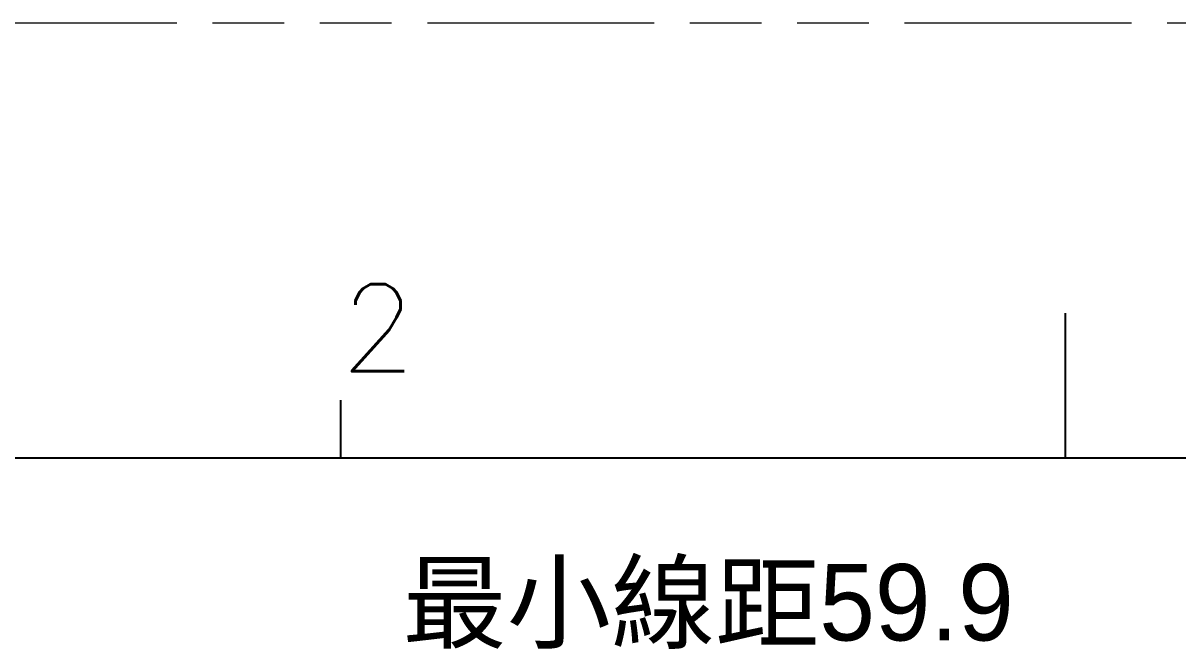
# Model space of a CAD drawing. Extents: x -344 to 154, y 670 to 1023.
# Drawn here: x -252.1 to -203.71, y 996.34 to 1022.56 of the extents above; entities that cross this region are included whole.
import ezdxf

# ---------------------------------------------------------------- set-up
doc = ezdxf.new("R2010")
doc.units = 0
doc.linetypes.add('PHANTOM', pattern=[29.5, 9.5, -1.5, 3, -1.5, 3, -1.5, 9.5])
doc.layers.add('0PAPERF', color=2, linetype='PHANTOM', lineweight=0, plot=False)
doc.layers.add('備註', color=1, linetype='Continuous')
doc.styles.add('SIMPLEX', font='simplex.shx')
doc.styles.get("Standard").update_dxf_attribs({"font": 'txt.shx'})

msp = doc.modelspace()

# ---------------------------------------------------------------- linework, layer by layer
for p, q in [((-208.417, 1004.331), (-208.417, 1010.405)), ((-238.789, 1004.331), (-238.789, 1006.76)), ((139.031, 1004.331), (-329.903, 1004.331))]:
    msp.add_line(p, q)
at = {"layer": '0PAPERF'}
msp.add_line((154.342, 1022.561), (-343.875, 1022.561), dxfattribs=at)

# ---------------------------------------------------------------- texts
at = {"style": 'SIMPLEX'}
msp.add_text('2', height=3.645, dxfattribs=at).set_placement((-238.789, 1007.975))
at = {"layer": '備註', "color": 1, "linetype": 'Continuous', "insert": (-236.193, 999.897), "char_height": 3.2, "width": 45.23007, "attachment_point": 1}
msp.add_mtext('{\\f新細明體|b0|i0|c136|p18;最小線距59.9}', dxfattribs=at)

doc.saveas('drawing.dxf')
